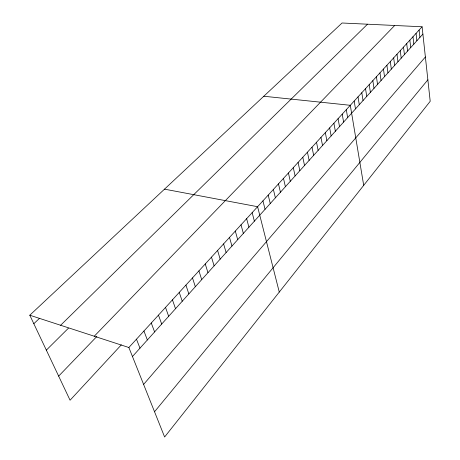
<?xml version="1.0" encoding="UTF-8"?>
<svg xmlns="http://www.w3.org/2000/svg" width="460" height="460" viewBox="0 0 460 460"><rect width="100%" height="100%" fill="white"/><g stroke="black" fill="none" stroke-linecap="round" stroke-linejoin="round"><path stroke-width="0.69" d="M154.531 411.752L427.869 79.81M143.606 384.422L425.385 56.971M132.457 356.517L422.895 34.069M422.096 26.772L430.203 101.292L164.617 437L128.863 347.513L422.096 26.772L342.062 23L29.796 315.215L70.069 400.217L121.325 344.85M58.65 376.119L96.882 336.444M94.254 336.231L394.703 25.478M46.339 350.135L68.431 328.193M60.628 325.266L367.505 24.202M33.822 323.714L39.525 318.303M263.798 96.238L350.301 105.3L363.705 185.351M164.502 189.158L257.6 206.701L279.272 292.077M29.796 315.215L128.863 347.513M136.476 339.187L139.978 348.168M143.945 331.016L147.355 339.98M151.271 323L154.594 331.942M158.464 315.134L161.696 324.053M165.519 307.418L168.67 316.313M172.448 299.839L175.519 308.712M179.25 292.399L182.24 301.242M185.926 285.091L188.847 293.917M192.487 277.92L195.333 286.712M198.933 270.871L201.704 279.64M205.263 263.948L207.96 272.688M211.479 257.14L214.113 265.857M217.591 250.458L220.162 259.147M223.6 243.886L226.107 252.546M229.511 237.423L231.949 246.06M235.319 231.075L237.699 239.677M241.028 224.825L243.346 233.404M246.64 218.684L248.906 227.234M252.166 212.641L254.374 221.162M262.947 200.853L265.046 209.311M268.203 195.097L270.256 203.533M273.384 189.434L275.385 197.84M278.478 183.862L280.427 192.234M283.492 178.376L285.395 186.72M288.431 172.977L290.289 181.292M293.29 167.658L295.107 175.944M298.08 162.42L299.851 170.677M302.795 157.262L304.52 165.491M307.441 152.185L309.126 160.379M312.012 147.183L313.657 155.342M316.52 142.255L318.124 150.386M320.959 137.396L322.529 145.498M325.335 132.612L326.865 140.679M329.647 127.891L331.142 135.936M333.897 123.245L335.357 131.255M338.089 118.663L339.509 126.644M342.217 114.143L343.603 122.095M346.288 109.693L347.645 117.616M354.188 101.05L355.476 108.916M358.024 96.859L359.283 104.696M361.801 92.724L363.032 100.527M365.533 88.642L366.735 96.422M369.213 84.617L370.386 92.362M372.847 80.644L373.991 88.366M376.429 76.722L377.551 84.416M379.966 72.852L381.058 80.517M383.462 69.034L384.525 76.665M386.906 65.262L387.947 72.87M390.31 61.542L391.328 69.115M393.674 57.868L394.663 65.412M396.991 54.234L397.957 61.755M400.263 50.652L401.212 58.144M403.5 47.115L404.421 54.579M406.697 43.619L407.594 51.054M409.854 40.164L410.728 47.575M412.971 36.754L413.827 44.137M416.053 33.39L416.886 40.739M419.094 30.061L419.905 37.386"/></g></svg>
